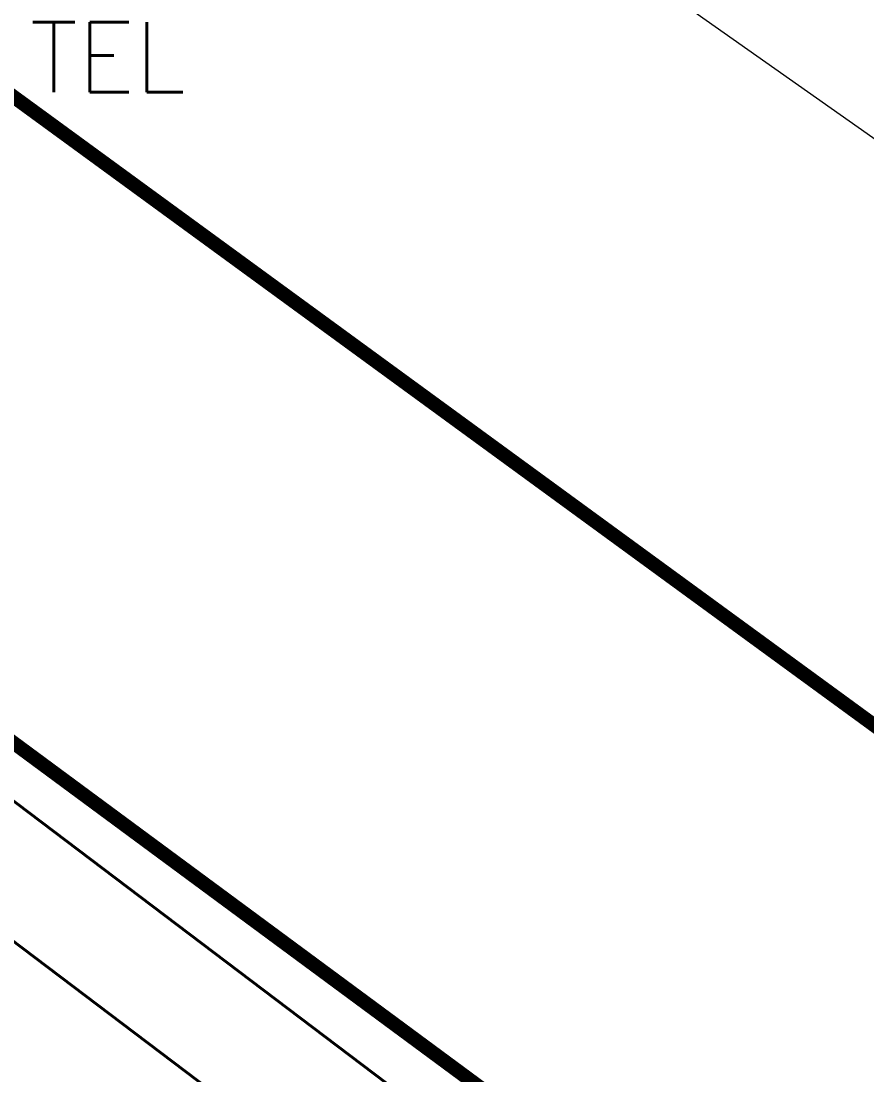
# Model space of a CAD drawing. Header units: inches. Extents: x 350994 to 353538, y 1581369 to 1583842.
# Drawn here: x 351140.98 to 351147.01, y 1582970.58 to 1582978.1 of the extents above; entities that cross this region are included whole.
import ezdxf

# ---------------------------------------------------------------- set-up
doc = ezdxf.new("R2010")
doc.units = ezdxf.units.IN
doc.header["$MEASUREMENT"] = 0
doc.linetypes.add('1', pattern=[0])
doc.linetypes.add('DASHDOTX2', pattern=[2, 1, -0.5, 0, -0.5])
for name, color, linetype in [('CULVERT', 255, '1'), ('EP TF', 5, 'Continuous'), ("ROAD'S", 1, '1'), ('TELEPHONE', 62, 'Continuous')]:
    doc.layers.add(name, color=color, linetype=linetype)
doc.styles.add('ROMANS', font='ROMANS.shx')
doc.styles.get("Standard").update_dxf_attribs({"font": 'arial.ttf'})
doc.linetypes.add('SILT_FENCE', pattern='A,0.5,-0.2,["EP",Standard,S=0.1,R=0,X=-0.1,Y=-0.05],-0.2', length=0.9)

msp = doc.modelspace()

# ---------------------------------------------------------------- linework, layer by layer
at = {"layer": 'CULVERT', "color": 250, "linetype": 'DASHDOTX2', "lineweight": 5, "ltscale": 2, "const_width": 0.02}
for points in [[(351092.2253, 1583006.7439), (351102.588, 1583000.7355), (351122.5345, 1582986.4485), (351151.1771, 1582964.779)], [(351091.824, 1583006.0518), (351102.1535, 1583000.0627), (351122.0601, 1582985.8042), (351150.9879, 1582963.9214)]]:
    msp.add_lwpolyline(points, dxfattribs=at)
at = {"layer": 'EP TF', "color": 252, "linetype": 'SILT_FENCE', "lineweight": 5, "ltscale": 6, "elevation": 97.6136}
msp.add_lwpolyline([(351334.5485, 1583220.7615), (351313.2661, 1583201.6039), (351299.5682, 1583152.936), (351283.6557, 1583095.4134), (351267.6587, 1583037.5852), (351251.6616, 1582979.7571), (351198.8809, 1582966.7433), (351173.8393, 1582964.5107), (351151.773, 1582973.9413), (351097.7524, 1583012.0323), (351096.5409, 1583017.4695)], dxfattribs=at)
at = {"layer": "ROAD'S", "lineweight": 5, "const_width": 0.1}
for points in [[(351317.4871, 1583228.5026), (351313.1022, 1583226.1429), (351310.1055, 1583221.3576), (351294.0496, 1583162.9198), (351273.8024, 1583085.9251), (351258.3686, 1583027.8719), (351254.4204, 1583019.4647), (351250.1705, 1583012.0376), (351241.9446, 1583000.4032), (351234.518, 1582991.1913), (351227.9147, 1582984.2722), (351223.8151, 1582980.7082), (351216.0749, 1582974.7677), (351205.729, 1582968.0539), (351195.1609, 1582963.4015), (351186.7031, 1582961.4753), (351180.0283, 1582961.0081), (351164.4301, 1582964.1734), (351151.0211, 1582970.189), (351133.8071, 1582982.7568), (351124.847, 1582989.5379), (351104.2439, 1583004.2965), (351093.6912, 1583010.1622)], [(351092.3256, 1583006.9169), (351102.6967, 1583000.9037), (351122.653, 1582986.6096), (351131.9006, 1582979.6142), (351149.1262, 1582966.894), (351163.4858, 1582960.5114), (351179.6973, 1582957.2251)]]:
    msp.add_lwpolyline(points, dxfattribs=at)

# ---------------------------------------------------------------- texts
at = {"layer": 'TELEPHONE', "color": 66, "lineweight": 9, "style": 'ROMANS'}
msp.add_text('TEL', height=0.5, dxfattribs=at).set_placement((351141.0398, 1582977.5942, 223.1315))

doc.saveas('drawing.dxf')
